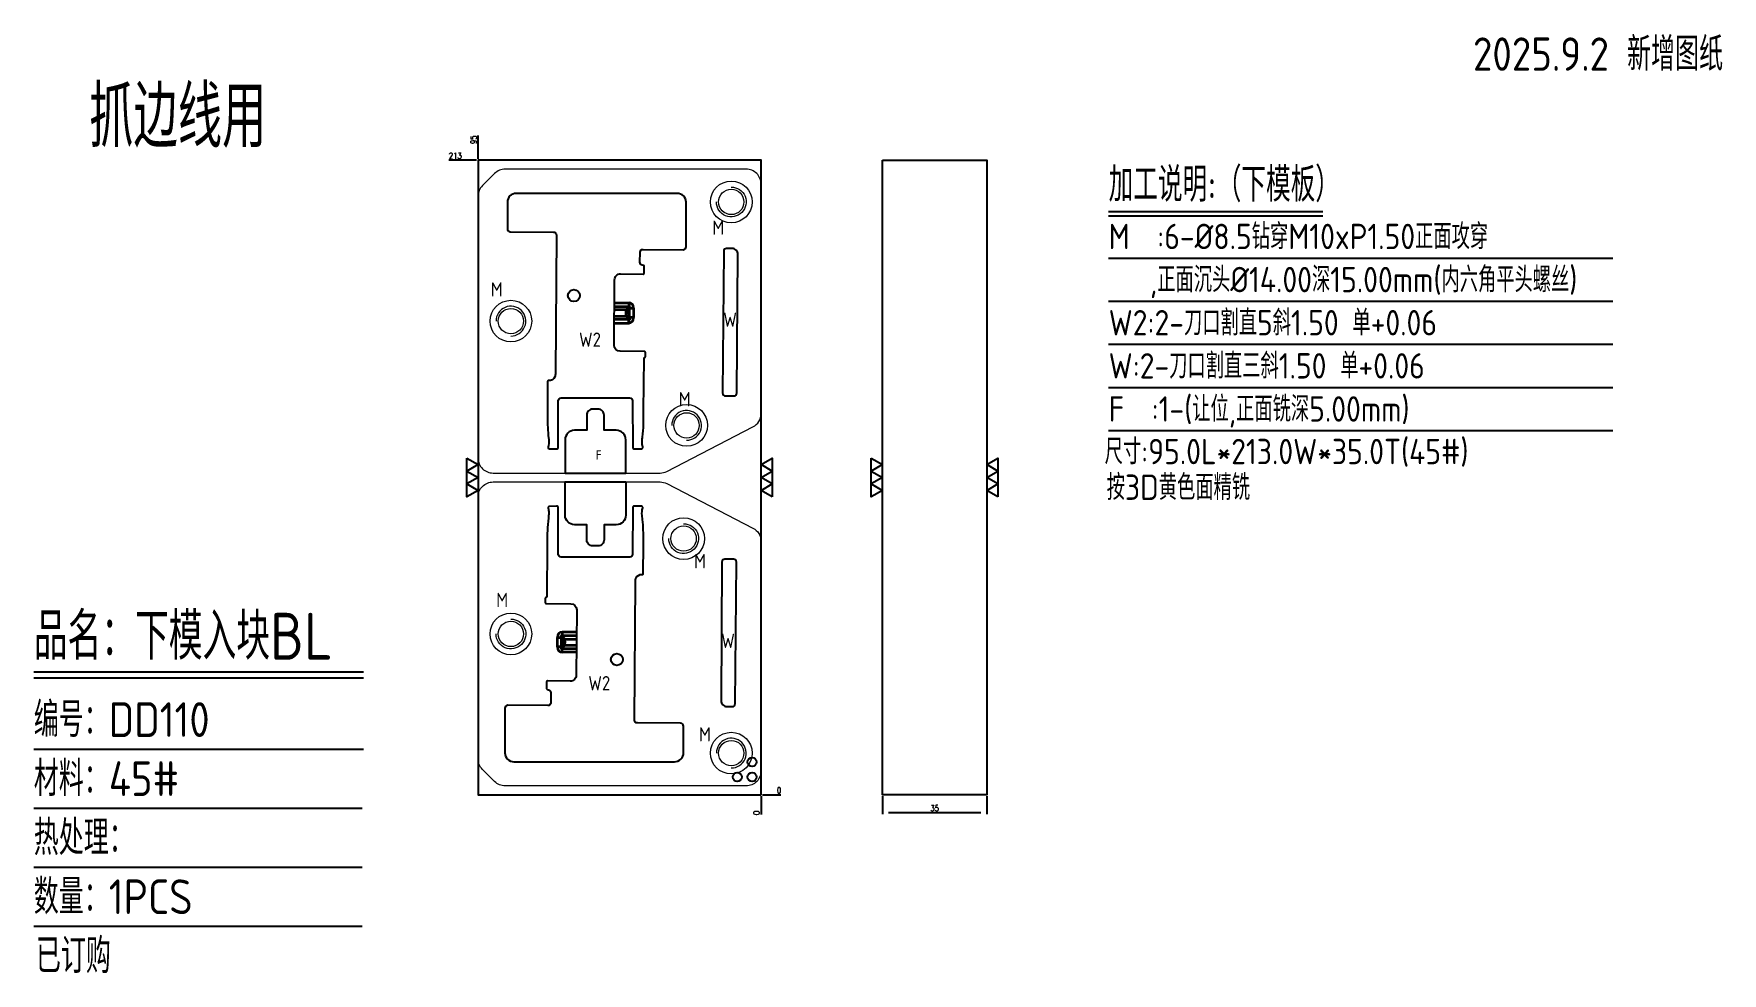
# Model space of a CAD drawing. Header units: millimetres. Extents: x 107639 to 108206, y 1709 to 2024.
import ezdxf
from ezdxf.enums import TextEntityAlignment as Align

# ---------------------------------------------------------------- set-up
doc = ezdxf.new("R2010")
doc.units = ezdxf.units.MM
doc.linetypes.add('$TD_AUDIT_GENERATED_(575F8F)', pattern=[0])
doc.linetypes.add('HIDDEN', pattern=[0])
for name, color, linetype in [('DIE_P', 2, 'Continuous'), ('DIE_P_O', 1, '$TD_AUDIT_GENERATED_(575F8F)'), ('DIM', 4, 'Continuous'), ('PH', 255, 'Continuous'), ('PRESS', 3, 'Continuous'), ('TEXT', 4, 'Continuous')]:
    doc.layers.add(name, color=color, linetype=linetype)
doc.styles.add('chinesef_fs', font='simplex.shx', dxfattribs={"bigfont": 'gbcbig.shx'})
doc.styles.add('gbenor', font='gbenor.shx', dxfattribs={"bigfont": 'gbcbig.shx'})
doc.styles.get("Standard").update_dxf_attribs({"font": 'txt.shx', "width": 0.85, "bigfont": 'ctxt.shx'})
doc.dimstyles.new('T-2-WX', dxfattribs={"dimtxt": 2, "dimasz": 2, "dimexe": 0.5, "dimexo": 0.5, "dimgap": 0.5, "dimtad": 1, "dimtxsty": 'Standard', "dimblk": 'OPEN30', "dimcen": 0, "dimazin": 3, "dimtfac": 1, "dimtmove": 0, "dimatfit": 3, "dimldrblk": 'OPEN30', "dimlwd": -1, "dimlwe": -1})

# ---------------------------------------------------------------- blocks, each defined once
blk = doc.blocks.new('*D7579')
at = {"layer": 'Defpoints', "color": 0}
for p in [(107783.4, 1981.58), (107788.4, 1981.58), (107883.4, 1768.58)]:
    blk.add_point(p, dxfattribs=at)
at = {"layer": 'DIM', "color": 0}
blk.add_line((107787.9, 1981.58), (107778.53, 1981.58), dxfattribs=at)
at = {"layer": 'DIM', "color": 0, "insert": (107780.72, 1983.08), "char_height": 2, "attachment_point": 5}
blk.add_mtext('213', dxfattribs=at)
blk = doc.blocks.new('_Open30')
blk = doc.blocks.new('*D7580')
at = {"layer": 'Defpoints', "color": 0}
for p in [(107883.4, 1768.58), (107883.4, 1768.58), (107888.4, 1768.58)]:
    blk.add_point(p, dxfattribs=at)
at = {"layer": 'DIM', "color": 0}
blk.add_line((107883.9, 1768.58), (107890.03, 1768.58), dxfattribs=at)
at = {"layer": 'DIM', "color": 0, "insert": (107889.47, 1770.08), "char_height": 2, "attachment_point": 5}
blk.add_mtext('0', dxfattribs=at)
blk = doc.blocks.new('*D7581')
at = {"layer": 'Defpoints', "color": 0}
for p in [(107883.4, 1768.58), (107883.4, 1768.58), (107883.4, 1763.58)]:
    blk.add_point(p, dxfattribs=at)
at = {"layer": 'DIM', "color": 0}
blk.add_line((107883.4, 1768.08), (107883.4, 1761.94), dxfattribs=at)
at = {"layer": 'DIM', "color": 0, "insert": (107881.9, 1762.51), "char_height": 2, "attachment_point": 5, "rotation": 90}
blk.add_mtext('0', dxfattribs=at)
blk = doc.blocks.new('*D7582')
at = {"layer": 'Defpoints', "color": 0}
for p in [(107788.4, 1986.58), (107788.4, 1981.58), (107883.4, 1768.58)]:
    blk.add_point(p, dxfattribs=at)
at = {"layer": 'DIM', "color": 0}
blk.add_line((107788.4, 1982.08), (107788.4, 1989.83), dxfattribs=at)
at = {"layer": 'DIM', "color": 0, "insert": (107786.9, 1988.45), "char_height": 2, "attachment_point": 5, "rotation": 90}
blk.add_mtext('95', dxfattribs=at)
blk = doc.blocks.new('*D7583')
at = {"layer": 'Defpoints', "color": 0}
for p in [(107924.19, 1768.58), (107959.19, 1768.58), (107924.19, 1762.58)]:
    blk.add_point(p, dxfattribs=at)
at = {"layer": 'DIM', "color": 0}
for p, q in [((107924.19, 1768.08), (107924.19, 1762.08)), ((107959.19, 1768.08), (107959.19, 1762.08)), ((107957.19, 1762.58), (107926.19, 1762.58))]:
    blk.add_line(p, q, dxfattribs=at)
at = {"layer": 'DIM', "color": 0, "insert": (107941.69, 1764.08), "char_height": 2, "attachment_point": 5}
blk.add_mtext('35', dxfattribs=at)

msp = doc.modelspace()

# ---------------------------------------------------------------- linework, layer by layer
at = {"layer": 'DIE_P', "color": 1, "linetype": 'Continuous', "lineweight": 18, "ltscale": 10}
for points in [[(107797.473, 1978.577, 0.1989124), (107793.937, 1977.112), (107789.866, 1973.041, 0.1989124), (107788.402, 1969.506), (107788.402, 1881.577, 0.4142136), (107793.402, 1876.577), (107849.496, 1876.577, 0.1195913), (107851.788, 1877.133), (107880.693, 1892.038, 0.2807166), (107883.402, 1896.482), (107883.402, 1973.577, 0.4142136), (107878.402, 1978.577)], [(107880.693, 1858.115, -0.2807166), (107883.402, 1853.671), (107883.402, 1776.577, -0.4142136), (107878.402, 1771.577), (107797.473, 1771.577, -0.1989124), (107793.937, 1773.041), (107789.866, 1777.112, -0.1989124), (107788.402, 1780.648), (107788.402, 1868.577, -0.4142136), (107793.402, 1873.577), (107849.496, 1873.577, -0.1195913), (107851.788, 1873.021)]]:
    msp.add_lwpolyline(points, format="xyb", close=True, dxfattribs=at)
at = {"layer": 'DIE_P', "color": 1, "linetype": 'Continuous'}
for points in [[(107816.288, 1901.8), (107839.284, 1901.799, -0.4136808), (107840.284, 1900.801), (107840.312, 1885.198, 0.419624), (107840.822, 1884.699), (107843.295, 1884.749, 0.4708973), (107843.678, 1885.232), (107843.557, 1885.8, -0.0755746), (107843.451, 1887.177), (107843.467, 1887.46, -0.0150813), (107843.586, 1888.667), (107843.712, 1889.772, 0.0232012), (107843.954, 1893.901), (107843.981, 1897.532), (107844.109, 1915.068, -0.3658971), (107844.361, 1915.362, 0.3660471), (107844.613, 1915.656), (107844.623, 1917.073, 0.4134456), (107844.326, 1917.375), (107836.059, 1917.453, -0.4133842), (107834.078, 1919.466), (107834.222, 1941.447, -0.4154192), (107836.244, 1943.433), (107843.865, 1943.352, 0.412364), (107844.168, 1943.647), (107844.208, 1945.968, 0.3583226), (107843.971, 1946.267), (107843.53, 1946.361, -0.3576374), (107842.74, 1947.354), (107842.788, 1950.664, -0.412335), (107843.796, 1951.649), (107857.199, 1951.54, 0.4166021), (107858.207, 1952.54), (107858.207, 1967.462, 0.4142136), (107855.207, 1970.462), (107801.207, 1970.462, 0.4142136), (107798.207, 1967.462), (107798.207, 1958.556, 0.4121735), (107799.2, 1957.556), (107813.712, 1957.455, -0.4142177), (107814.705, 1956.448), (107814.382, 1910.261, -0.0302488), (107814.358, 1909.899), (107814.28, 1909.296, -0.0860519), (107814.184, 1908.927, -0.3539759), (107812.066, 1907.648, 0.4540847), (107811.725, 1907.352), (107811.695, 1897.705), (107811.669, 1896.29, 0.0285735), (107811.95, 1889.203), (107812.108, 1887.779, -0.1041993), (107811.906, 1885.256, 0.4946605), (107812.281, 1884.743), (107814.753, 1884.691, 0.419931), (107815.263, 1885.19), (107815.288, 1900.802, -0.4137685)], [(107839.286, 1848.353), (107816.289, 1848.354, -0.4136808), (107815.289, 1849.352), (107815.261, 1864.955, 0.419624), (107814.751, 1865.454), (107812.278, 1865.404, 0.4708973), (107811.895, 1864.921), (107812.016, 1864.353, -0.0755746), (107812.122, 1862.976), (107812.106, 1862.693, -0.0150813), (107811.987, 1861.486), (107811.861, 1860.381, 0.0232012), (107811.619, 1856.252), (107811.592, 1852.621), (107811.464, 1835.085, -0.3658971), (107811.212, 1834.791, 0.3660471), (107810.96, 1834.497), (107810.951, 1833.08, 0.4134456), (107811.248, 1832.778), (107819.514, 1832.7, -0.4133842), (107821.496, 1830.687), (107821.351, 1808.706, -0.4154192), (107819.33, 1806.72), (107811.708, 1806.801, 0.412364), (107811.405, 1806.506), (107811.366, 1804.185, 0.3583226), (107811.603, 1803.886), (107812.043, 1803.792, -0.3576374), (107812.833, 1802.799), (107812.785, 1799.489, -0.412335), (107811.777, 1798.504), (107798.375, 1798.613, 0.4166021), (107797.367, 1797.613), (107797.367, 1782.691, 0.4142136), (107800.367, 1779.691), (107854.367, 1779.691, 0.4142136), (107857.367, 1782.691), (107857.367, 1791.597, 0.4121735), (107856.374, 1792.597), (107841.862, 1792.698, -0.4142177), (107840.869, 1793.705), (107841.191, 1839.892, -0.0302488), (107841.216, 1840.254), (107841.293, 1840.857, -0.0860519), (107841.389, 1841.226, -0.3539759), (107843.508, 1842.505, 0.4540847), (107843.849, 1842.801), (107843.879, 1852.449), (107843.905, 1853.864, 0.0285735), (107843.624, 1860.95), (107843.466, 1862.374, -0.1041993), (107843.668, 1864.897, 0.4946605), (107843.293, 1865.41), (107840.821, 1865.462, 0.419931), (107840.31, 1864.963), (107840.286, 1849.352, -0.4137685)]]:
    msp.add_lwpolyline(points, format="xyb", close=True, dxfattribs=at)
at = {"layer": 'DIE_P', "lineweight": 18}
for points in [[(107873.402, 1972.577, -2.4142136), (107868.402, 1967.577)], [(107799.402, 1922.577, 2.4142136), (107794.402, 1927.577)], [(107858.402, 1887.577, 2.4142136), (107853.402, 1892.577)], [(107857.402, 1859.577, -2.4142136), (107852.402, 1854.577)], [(107799.402, 1827.577, -2.4142136), (107794.402, 1822.577)], [(107873.402, 1777.577, 2.4142136), (107868.402, 1782.577)]]:
    msp.add_lwpolyline(points, format="xyb", dxfattribs=at)
at = {"layer": 'DIE_P', "color": 1}
for points in [[(107870.467, 1903.47, 0.4165906), (107871.467, 1902.462), (107874.291, 1902.462, 0.4122916), (107875.291, 1903.456), (107875.596, 1949.949, 0.4161382), (107873.596, 1951.962), (107871.852, 1951.962, 0.4118405), (107870.852, 1950.97)], [(107875.107, 1846.683, 0.4165906), (107874.107, 1847.691), (107871.283, 1847.691, 0.4122916), (107870.283, 1846.697), (107869.977, 1800.204, 0.4161382), (107871.977, 1798.191), (107873.722, 1798.191, 0.4118405), (107874.722, 1799.183)]]:
    msp.add_lwpolyline(points, format="xyb", close=True, dxfattribs=at)
at = {"layer": 'DIE_P', "linetype": 'Continuous', "lineweight": 35}
for points in [[(107834.172, 1933.739), (107838.958, 1933.739), (107838.958, 1932.537)], [(107834.127, 1926.94), (107838.958, 1926.94), (107838.958, 1928.142)], [(107834.142, 1929.279), (107838.161, 1929.279), (107838.958, 1928.142), (107834.135, 1928.142)], [(107834.164, 1932.537), (107838.958, 1932.537), (107838.161, 1931.4), (107834.156, 1931.4)], [(107838.571, 1931.047), (107839.162, 1931.89), (107840.554, 1931.89), (107840.554, 1928.789), (107839.162, 1928.789), (107838.571, 1929.632)], [(107839.162, 1931.89), (107839.162, 1928.789)], [(107817.002, 1819.106), (107816.412, 1818.263), (107815.019, 1818.263), (107815.019, 1821.364), (107816.412, 1821.364), (107817.002, 1820.521)], [(107816.412, 1818.263), (107816.412, 1821.364)], [(107821.446, 1823.213), (107816.616, 1823.213), (107816.616, 1822.011), (107817.412, 1820.874), (107821.431, 1820.874)], [(107816.616, 1822.011), (107821.439, 1822.011)], [(107821.41, 1817.616), (107816.616, 1817.616), (107817.412, 1818.753), (107821.417, 1818.753)], [(107821.402, 1816.414), (107816.616, 1816.414), (107816.616, 1817.616)]]:
    msp.add_lwpolyline(points, dxfattribs=at)
at = {"layer": 'DIE_P', "color": 94, "linetype": 'Continuous'}
for points in [[(107837.987, 1876.577), (107837.987, 1887.728, 0.4142136), (107834.787, 1890.928), (107830.691, 1890.928), (107830.691, 1896.047, 0.4142136), (107828.691, 1898.047), (107826.883, 1898.047, 0.4142136), (107824.883, 1896.047), (107824.883, 1890.928), (107820.787, 1890.928, 0.4142135), (107817.587, 1887.728), (107817.587, 1876.577)], [(107837.987, 1873.577), (107837.987, 1862.425, -0.4142136), (107834.787, 1859.225), (107830.691, 1859.225), (107830.691, 1854.106, -0.4142136), (107828.691, 1852.106), (107826.883, 1852.106, -0.4142136), (107824.883, 1854.106), (107824.883, 1859.225), (107820.787, 1859.225, -0.4142135), (107817.587, 1862.425), (107817.587, 1873.577)]]:
    msp.add_lwpolyline(points, format="xyb", close=True, dxfattribs=at)
at = {"layer": 'DIE_P', "linetype": 'Continuous', "lineweight": 18, "ltscale": 10}
for centre in [(107873.402, 1967.577), (107799.402, 1927.577), (107858.402, 1892.577), (107857.402, 1854.577), (107799.402, 1822.577), (107873.402, 1782.577)]:
    msp.add_circle(centre, 7, dxfattribs=at)
at = {"layer": 'DIE_P', "lineweight": 18}
for centre in [(107873.402, 1967.577), (107799.402, 1927.577), (107858.402, 1892.577), (107857.402, 1854.577), (107799.402, 1822.577), (107873.402, 1782.577)]:
    msp.add_circle(centre, 4.25, dxfattribs=at)
at = {"layer": 'DIE_P', "linetype": 'Continuous', "lineweight": 35}
for centre, major_axis, ratio, start_param, end_param in [((107837.868, 1930.628), (-1.991, -2.844), 0.6336873, 2.4060224, 3.5592057), ((107838.657, 1930.34), (0, 1.5), 0.466805, 0.7853982, 2.3561945), ((107838.161, 1931.047), (0.41, -0.287), 0.6336873, 0.8352261, 1.9884094), ((107838.161, 1929.632), (0.41, 0.287), 0.6336873, 4.2947759, 5.4479592), ((107839.066, 1930.34), (0, 1), 0.7002075, 0.7853982, 2.3561945), ((107837.868, 1930.628), (1.373, 1.961), 0.208814, 5.5476151, 6.7007983), ((107837.868, 1930.051), (-1.373, 1.961), 0.208814, 2.7239796, 3.8771629), ((107837.868, 1930.051), (-1.991, 2.844), 0.6336873, 2.7239796, 3.8771629), ((107817.705, 1820.102), (1.991, -2.844), 0.6336873, 2.7239796, 3.8771629), ((107817.705, 1820.102), (1.373, -1.961), 0.208814, 2.7239796, 3.8771629), ((107817.412, 1820.521), (-0.41, -0.287), 0.6336873, 4.2947759, 5.4479592), ((107816.507, 1819.814), (0, -1), 0.7002075, 0.7853982, 2.3561945), ((107816.917, 1819.814), (0, -1.5), 0.466805, 0.7853982, 2.3561945), ((107817.705, 1819.525), (1.991, 2.844), 0.6336873, 2.4060224, 3.5592057), ((107817.705, 1819.525), (-1.373, -1.961), 0.208814, 5.5476151, 6.7007983), ((107817.412, 1819.106), (-0.41, 0.287), 0.6336873, 0.8352261, 1.9884094)]:
    msp.add_ellipse(centre, major_axis=major_axis, ratio=ratio, start_param=start_param, end_param=end_param, dxfattribs=at)
at = {"layer": 'DIE_P_O', "color": 3}
for centre in [(107820.563, 1936.156), (107835.01, 1813.997)]:
    msp.add_circle(centre, 2, dxfattribs=at)
at = {"layer": 'DIM', "color": 4, "linetype": 'Continuous', "lineweight": 25}
for p, q in [((107639.177, 1809.857), (107749.894, 1809.857)), ((107639.177, 1807.817), (107749.894, 1807.817)), ((107639.177, 1783.914), (107749.894, 1783.914)), ((107639.177, 1764.092), (107749.413, 1764.092)), ((107639.177, 1744.27), (107749.413, 1744.27)), ((107639.177, 1724.448), (107749.413, 1724.448))]:
    msp.add_line(p, q, dxfattribs=at)
at = {"layer": 'PRESS', "color": 8, "linetype": 'HIDDEN'}
msp.add_lwpolyline([(107883.402, 1768.577), (107883.402, 1981.577), (107788.402, 1981.577), (107788.402, 1768.577)], close=True, dxfattribs=at)
at = {"layer": 'PRESS', "color": 2}
msp.add_lwpolyline([(107924.187, 1981.577), (107959.187, 1981.577), (107959.187, 1768.577), (107924.187, 1768.577)], close=True, dxfattribs=at)
at = {"layer": 'PRESS', "color": 4}
for points in [[(107784.652, 1881.572), (107788.402, 1879.407), (107784.652, 1877.242), (107788.402, 1875.077), (107784.652, 1872.912), (107788.402, 1870.746), (107784.652, 1868.581), (107784.652, 1881.572)], [(107887.152, 1868.581), (107883.402, 1870.746), (107887.152, 1872.912), (107883.402, 1875.077), (107887.152, 1877.242), (107883.402, 1879.407), (107887.152, 1881.572), (107887.152, 1868.581)], [(107920.437, 1881.572), (107924.187, 1879.407), (107920.437, 1877.242), (107924.187, 1875.077), (107920.437, 1872.912), (107924.187, 1870.746), (107920.437, 1868.581), (107920.437, 1881.572)], [(107962.937, 1868.581), (107959.187, 1870.746), (107962.937, 1872.912), (107959.187, 1875.077), (107962.937, 1877.242), (107959.187, 1879.407), (107962.937, 1881.572), (107962.937, 1868.581)]]:
    msp.add_lwpolyline(points, close=True, dxfattribs=at)
at = {"layer": 'TEXT', "color": 3}
for p, q in [((108000.125, 1964.381), (108072.065, 1964.381)), ((108000.125, 1962.891), (108072.065, 1962.891)), ((108000.125, 1948.755), (108169.425, 1948.755)), ((108000.125, 1934.279), (108169.425, 1934.279)), ((108000.125, 1919.802), (108169.425, 1919.802)), ((108000.125, 1905.326), (108169.425, 1905.326)), ((108000.125, 1890.849), (108169.425, 1890.849))]:
    msp.add_line(p, q, dxfattribs=at)
at = {"layer": 'TEXT', "color": 4}
for centre in [(107880.402, 1779.577, 0), (107875.402, 1774.577, 0), (107880.402, 1774.577, 0)]:
    msp.add_circle(centre, 1.5, dxfattribs=at)

# ---------------------------------------------------------------- texts
at = {"layer": 'DIE_P', "color": 4, "style": 'gbenor'}
msp.add_text('F', height=3.2, dxfattribs=at).set_placement((107828.881, 1882.611), align=Align.MIDDLE_CENTER)
at = {"layer": 'DIM', "color": 6, "linetype": 'Continuous', "lineweight": 13, "style": 'chinesef_fs'}
msp.add_text('抓边线用', height=20.6605, dxfattribs=at).set_placement((107657.793, 1985.839))
at = {"layer": 'DIM', "color": 3, "linetype": 'Continuous', "lineweight": 25, "style": 'gbenor'}
for s, height, p in [('品名：下模入块BL', 15.741, (107639.177, 1813.938)), ('编号：DD110', 11.66, (107639.177, 1787.995)), ('材料：45#', 11.66, (107639.177, 1768.173)), ('热处理： ', 11.66, (107639.177, 1748.351)), ('数量：1PCS', 11.66, (107639.177, 1728.529)), ('已订购', 11.66, (107639.887, 1708.707))]:
    msp.add_text(s, height=height, dxfattribs=at).set_placement(p)
at = {"layer": 'PH', "color": 6, "linetype": 'Continuous', "style": 'gbenor'}
msp.add_text('2025.9.2 新增图纸', height=11.19744, dxfattribs=at).set_placement((108164.461, 2017.799), align=Align.MIDDLE)
at = {"layer": 'TEXT', "color": 4, "style": 'gbenor'}
for s, height, p in [('加工说明:（下模板）', 11.496, (108000.125, 1967.66)), ('M  :6-%%C8.5钻穿M10xP1.50正面攻穿', 8.51558, (108000.125, 1951.736)), ('   ,正面沉头%%C14.00深15.00mm(内六角平头螺丝)', 8.51558, (108000.125, 1937.259)), ('F  :1-(让位,正面铣深5.00mm)', 8.51558, (108000.125, 1893.83)), ('尺寸:95.0L*213.0W*35.0T(45#)', 8.51558, (107998.78, 1879.544))]:
    msp.add_text(s, height=height, dxfattribs=at).set_placement(p)
for s, p in [('M', (107869.031, 1958.947)), ('M', (107794.666, 1938.216)), ('W', (107873.017, 1928.062)), ('W2', (107825.96, 1921.358)), ('M', (107857.769, 1901.365)), ('M', (107862.894, 1847.012)), ('M', (107796.471, 1833.997)), ('W', (107872.331, 1820.266)), ('W2', (107829.083, 1806.043)), ('M', (107864.559, 1788.88))]:
    msp.add_text(s, height=4.8, dxfattribs=at).set_placement(p, align=Align.MIDDLE_CENTER)
at = {"layer": 'TEXT', "color": 1, "style": 'gbenor'}
for s, p in [('W2:2-刀口割直5斜1.50 单+0.06  ', (108000.125, 1922.783)), ('W:2-刀口割直三斜1.50 单+0.06   ', (108000.125, 1908.306))]:
    msp.add_text(s, height=8.51558, dxfattribs=at).set_placement(p)
at = {"layer": 'TEXT', "color": 2, "style": 'gbenor'}
msp.add_text('按3D黄色面精铣', height=8.5156, dxfattribs=at).set_placement((107999.478, 1867.558))

# ---------------------------------------------------------------- dimensions: what is measured, and where the dimension line sits
at = {"layer": 'DIM', "color": 4}
for feature_location, offset, dtype, origin, picture, middle in [((107788.402, 1981.577), (0, 5), 1, (107883.402, 1768.577), '*D7582', (107786.902, 1988.453)), ((107788.402, 1981.577), (-5, 0), 0, (107883.402, 1768.577), '*D7579', (107780.716, 1983.077)), ((107883.401527973, 1768.576572123), (5, 0), 0, (107883.401527973, 1768.576572123), '*D7580', (107889.46819464, 1770.076572123)), ((107883.401527973, 1768.576572123), (0, -5), 1, (107883.401527973, 1768.576572123), '*D7581', (107881.901527973, 1762.509905456))]:
    dim = msp.add_ordinate_dim(feature_location=feature_location, offset=offset, dtype=dtype, origin=origin, dimstyle='T-2-WX', dxfattribs=at)
    dim.commit()
    dim.dimension.update_dxf_attribs({"geometry": picture, "text_midpoint": middle})
dim = msp.add_linear_dim(base=(107924.187, 1762.577), p1=(107959.187, 1768.577), p2=(107924.187, 1768.577), dimstyle='T-2-WX', dxfattribs=at)
dim.commit()
dim.dimension.update_dxf_attribs({"geometry": '*D7583', "text_midpoint": (107941.687, 1764.077)})

doc.saveas('drawing.dxf')
